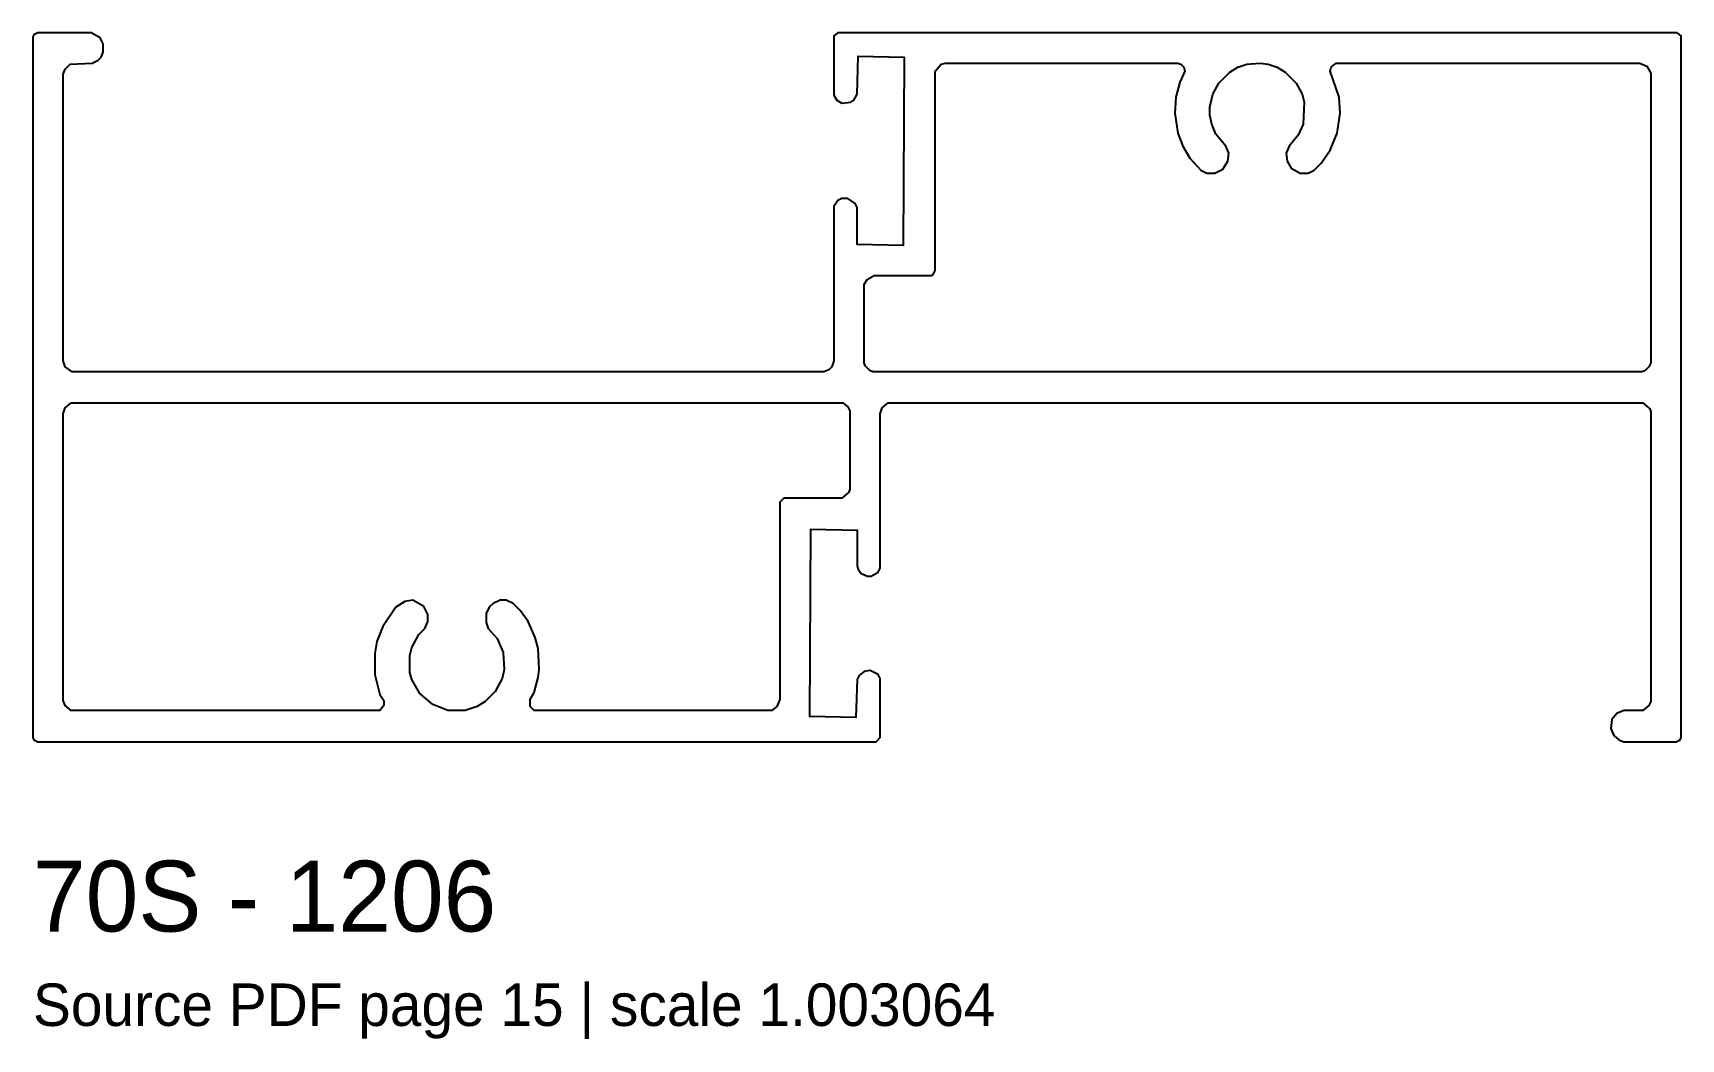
# Model space of a CAD drawing. Header units: millimetres. Extents: x 0 to 69.8, y -12.6 to 30.1.
import ezdxf

# ---------------------------------------------------------------- set-up
doc = ezdxf.new("R2010")
doc.units = ezdxf.units.MM
doc.layers.add('INFO', color=7, linetype='Continuous')
doc.layers.add('PROFILE', color=7, linetype='Continuous')

msp = doc.modelspace()

# ---------------------------------------------------------------- linework, layer by layer
at = {"layer": 'PROFILE'}
for points in [[(0, 29.894), (0, 0.212), (0.042, 0.127), (0.212, 0.042), (35.711, 0.042), (35.881, 0.212), (35.881, 2.718), (35.796, 2.887), (35.457, 3.057), (35.202, 3.015), (34.99, 2.845), (34.905, 2.675), (34.862, 1.062), (32.909, 1.104), (32.951, 9.045), (34.905, 9.002), (34.905, 7.473), (34.947, 7.346), (35.074, 7.176), (35.329, 7.049), (35.499, 7.049), (35.796, 7.219), (35.881, 7.389), (35.881, 13.928), (35.966, 14.183), (36.221, 14.395), (68.196, 14.395), (68.493, 14.14), (68.535, 14.013), (68.535, 1.741), (68.45, 1.571), (68.196, 1.359), (67.389, 1.359), (67.092, 1.231), (66.879, 0.977), (66.837, 0.594), (66.964, 0.297), (67.177, 0.127), (67.389, 0.042), (69.597, 0.042), (69.767, 0.127), (69.809, 0.212), (69.809, 29.936), (69.639, 30.064), (34.098, 30.064), (33.928, 29.936), (33.928, 27.431), (34.055, 27.219), (34.268, 27.091), (34.65, 27.134), (34.777, 27.219), (34.905, 27.474), (34.947, 29.087), (36.9, 29.045), (36.858, 21.062), (34.905, 21.104), (34.905, 22.675), (34.82, 22.845), (34.522, 23.057), (34.268, 23.057), (34.098, 22.973), (33.928, 22.718), (33.928, 16.178), (33.843, 15.924), (33.716, 15.796), (33.503, 15.711), (1.656, 15.711), (1.359, 15.924), (1.274, 16.178), (1.274, 28.323), (1.359, 28.535), (1.571, 28.747), (2.505, 28.79), (2.76, 28.917), (2.887, 29.045), (2.972, 29.257), (2.972, 29.597), (2.845, 29.852), (2.463, 30.064), (0.212, 30.064), (0.042, 29.979)], [(35.202, 19.406), (35.329, 19.618), (35.626, 19.788), (38.047, 19.788), (38.132, 19.83), (38.217, 20), (38.217, 28.45), (38.472, 28.747), (38.641, 28.79), (48.493, 28.79), (48.62, 28.747), (48.748, 28.62), (48.79, 28.45), (48.578, 27.983), (48.408, 27.346), (48.365, 26.667), (48.493, 25.818), (48.705, 25.266), (49.002, 24.756), (49.469, 24.246), (49.724, 24.119), (50.064, 24.119), (50.404, 24.289), (50.616, 24.629), (50.658, 24.968), (50.531, 25.266), (50.106, 25.775), (49.937, 26.2), (49.852, 26.582), (49.852, 26.922), (49.979, 27.474), (50.234, 27.941), (50.701, 28.408), (51.041, 28.62), (51.423, 28.747), (51.975, 28.79), (52.314, 28.747), (52.697, 28.62), (53.036, 28.408), (53.503, 27.941), (53.758, 27.474), (53.843, 27.134), (53.801, 26.2), (53.588, 25.733), (53.206, 25.266), (53.079, 24.968), (53.121, 24.629), (53.291, 24.331), (53.673, 24.119), (54.013, 24.119), (54.268, 24.246), (54.565, 24.544), (54.947, 25.096), (55.244, 25.818), (55.372, 26.667), (55.329, 27.346), (54.947, 28.45), (54.99, 28.62), (55.202, 28.79), (68.068, 28.79), (68.365, 28.663), (68.535, 28.365), (68.535, 16.093), (68.45, 15.924), (68.281, 15.754), (68.153, 15.711), (35.584, 15.711), (35.457, 15.754), (35.244, 15.966), (35.202, 16.093)], [(1.274, 1.783), (1.274, 13.928), (1.359, 14.183), (1.614, 14.395), (34.31, 14.395), (34.522, 14.225), (34.607, 14.055), (34.607, 10.743), (34.565, 10.616), (34.268, 10.361), (31.805, 10.361), (31.635, 10.191), (31.635, 1.826), (31.508, 1.529), (31.295, 1.359), (21.232, 1.359), (21.062, 1.529), (21.062, 1.826), (21.232, 2.123), (21.401, 2.76), (21.444, 3.1), (21.401, 3.992), (21.274, 4.459), (20.977, 5.138), (20.637, 5.605), (20.34, 5.902), (20.043, 6.03), (19.788, 6.03), (19.491, 5.902), (19.321, 5.733), (19.193, 5.478), (19.193, 5.096), (19.278, 4.841), (19.66, 4.416), (19.915, 3.822), (19.958, 3.1), (19.873, 2.718), (19.575, 2.166), (19.151, 1.741), (18.811, 1.529), (18.302, 1.359), (17.58, 1.359), (16.943, 1.614), (16.391, 2.081), (16.051, 2.675), (15.966, 2.972), (15.966, 3.694), (16.051, 4.034), (16.348, 4.586), (16.603, 4.841), (16.73, 5.138), (16.73, 5.435), (16.561, 5.775), (16.093, 6.03), (15.754, 5.987), (15.372, 5.733), (14.82, 4.926), (14.565, 4.289), (14.48, 3.779), (14.48, 2.887), (14.692, 2.038), (14.862, 1.783), (14.862, 1.571), (14.692, 1.359), (1.614, 1.359), (1.359, 1.571)]]:
    msp.add_lwpolyline(points, close=True, dxfattribs=at)

# ---------------------------------------------------------------- texts
at = {"layer": 'INFO'}
for s, height, p in [('70S - 1206', 3, (0, -8)), ('Source PDF page 15 | scale 1.003064', 1.8, (0, -12))]:
    msp.add_text(s, height=height, dxfattribs=at).set_placement(p)

doc.saveas('drawing.dxf')
